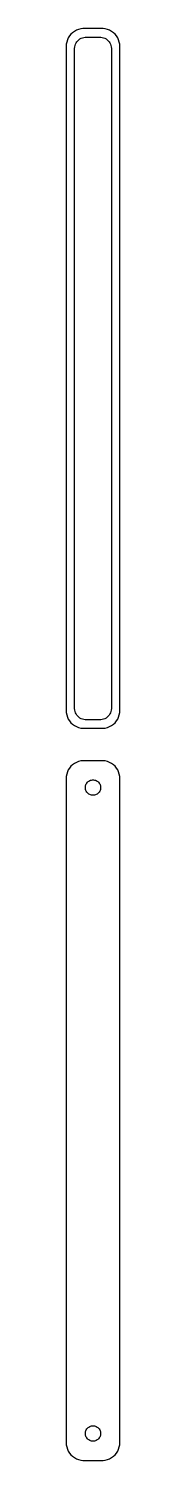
# Model space of a CAD drawing. Header units: metres. Extents: x -8 to 8, y 311 to 709.
import ezdxf

# ---------------------------------------------------------------- set-up
doc = ezdxf.new("R2010")
doc.units = ezdxf.units.M

msp = doc.modelspace()

# ---------------------------------------------------------------- linework, layer by layer
for p, q in [((-7.14888, 706.341), (-7.34291, 705.743)), ((-6.88153, 706.909), (-7.14888, 706.341)), ((-6.54507, 707.439), (-6.88153, 706.909)), ((-6.14484, 707.923), (-6.54507, 707.439)), ((-5.68712, 708.353), (-6.14484, 707.923)), ((-5.17912, 708.722), (-5.68712, 708.353)), ((-4.62889, 709.024), (-5.17912, 708.722)), ((-4.04507, 709.255), (-4.62889, 709.024)), ((-4.26921, 706.131), (-3.98424, 706.399)), ((-3.4369, 709.411), (-4.04507, 709.255)), ((-3.98424, 706.399), (-3.66798, 706.628)), ((-3.66798, 706.628), (-3.32541, 706.817)), ((-2.81395, 709.49), (-3.4369, 709.411)), ((-3.32541, 706.817), (-2.96194, 706.961)), ((-2.96194, 706.961), (-2.5833, 707.058)), ((2.81395, 709.49), (-2.81395, 709.49)), ((-2.5833, 707.058), (-2.19545, 707.107)), ((-2.19545, 707.107), (2.19545, 707.107)), ((2.19545, 707.107), (2.5833, 707.058)), ((2.5833, 707.058), (2.96194, 706.961)), ((3.4369, 709.411), (2.81395, 709.49)), ((2.96194, 706.961), (3.32541, 706.817)), ((3.32541, 706.817), (3.66798, 706.628)), ((4.04507, 709.255), (3.4369, 709.411)), ((3.66798, 706.628), (3.98424, 706.399)), ((3.98424, 706.399), (4.26921, 706.131)), ((4.62889, 709.024), (4.04507, 709.255)), ((5.17912, 708.722), (4.62889, 709.024)), ((5.68712, 708.353), (5.17912, 708.722)), ((6.14484, 707.923), (5.68712, 708.353)), ((6.54507, 707.439), (6.14484, 707.923)), ((6.88153, 706.909), (6.54507, 707.439)), ((7.14888, 706.341), (6.88153, 706.909)), ((7.34291, 705.743), (7.14888, 706.341)), ((-7.46057, 705.127), (-7.5, 704.5)), ((-7.5, 704.5), (-7.5, 519.5)), ((-7.34291, 705.743), (-7.46057, 705.127)), ((-5.11292, 704), (-5.08836, 704.39)), ((-5.11292, 520), (-5.11292, 704)), ((-5.08836, 704.39), (-5.01512, 704.774)), ((-5.01512, 704.774), (-4.89432, 705.146)), ((-4.89432, 705.146), (-4.72786, 705.5)), ((-4.72786, 705.5), (-4.5184, 705.83)), ((-4.5184, 705.83), (-4.26921, 706.131)), ((4.26921, 706.131), (4.5184, 705.83)), ((4.5184, 705.83), (4.72786, 705.5)), ((4.72786, 705.5), (4.89432, 705.146)), ((4.89432, 705.146), (5.01512, 704.774)), ((5.01512, 704.774), (5.08836, 704.39)), ((5.08836, 704.39), (5.11292, 704)), ((5.11292, 704), (5.11292, 520)), ((7.46057, 705.127), (7.34291, 705.743)), ((7.5, 704.5), (7.46057, 705.127)), ((7.5, 519.5), (7.5, 704.5)), ((-7.5, 519.5), (-7.46057, 518.873)), ((-7.46057, 518.873), (-7.34291, 518.257)), ((-5.08836, 519.61), (-5.11292, 520)), ((-5.01512, 519.226), (-5.08836, 519.61)), ((-4.89432, 518.854), (-5.01512, 519.226)), ((-4.72786, 518.5), (-4.89432, 518.854)), ((4.89432, 518.854), (4.72786, 518.5)), ((5.01512, 519.226), (4.89432, 518.854)), ((5.08836, 519.61), (5.01512, 519.226)), ((5.11292, 520), (5.08836, 519.61)), ((7.34291, 518.257), (7.46057, 518.873)), ((7.46057, 518.873), (7.5, 519.5)), ((-7.34291, 518.257), (-7.14888, 517.659)), ((-7.14888, 517.659), (-6.88153, 517.091)), ((-6.88153, 517.091), (-6.54507, 516.561)), ((-6.54507, 516.561), (-6.14484, 516.077)), ((-6.14484, 516.077), (-5.68712, 515.647)), ((-5.68712, 515.647), (-5.17912, 515.278)), ((-5.17912, 515.278), (-4.62889, 514.976)), ((-4.5184, 518.17), (-4.72786, 518.5)), ((-4.62889, 514.976), (-4.04507, 514.745)), ((-4.26921, 517.869), (-4.5184, 518.17)), ((-3.98424, 517.601), (-4.26921, 517.869)), ((-4.04507, 514.745), (-3.4369, 514.589)), ((-3.66798, 517.372), (-3.98424, 517.601)), ((-3.32541, 517.183), (-3.66798, 517.372)), ((-2.96194, 517.039), (-3.32541, 517.183)), ((-2.5833, 516.942), (-2.96194, 517.039)), ((-2.19545, 516.893), (-2.5833, 516.942)), ((2.19545, 516.893), (-2.19545, 516.893)), ((2.5833, 516.942), (2.19545, 516.893)), ((2.96194, 517.039), (2.5833, 516.942)), ((3.32541, 517.183), (2.96194, 517.039)), ((3.66798, 517.372), (3.32541, 517.183)), ((3.4369, 514.589), (4.04507, 514.745)), ((3.98424, 517.601), (3.66798, 517.372)), ((4.26921, 517.869), (3.98424, 517.601)), ((4.04507, 514.745), (4.62889, 514.976)), ((4.5184, 518.17), (4.26921, 517.869)), ((4.72786, 518.5), (4.5184, 518.17)), ((4.62889, 514.976), (5.17912, 515.278)), ((5.17912, 515.278), (5.68712, 515.647)), ((5.68712, 515.647), (6.14484, 516.077)), ((6.14484, 516.077), (6.54507, 516.561)), ((6.54507, 516.561), (6.88153, 517.091)), ((6.88153, 517.091), (7.14888, 517.659)), ((7.14888, 517.659), (7.34291, 518.257)), ((-3.4369, 514.589), (-2.81395, 514.51)), ((-2.81395, 514.51), (2.81395, 514.51)), ((2.81395, 514.51), (3.4369, 514.589)), ((-6.88153, 502.909), (-7.14888, 502.341)), ((-6.54507, 503.439), (-6.88153, 502.909)), ((-6.14484, 503.923), (-6.54507, 503.439)), ((-5.68712, 504.353), (-6.14484, 503.923)), ((-5.17912, 504.722), (-5.68712, 504.353)), ((-4.62889, 505.024), (-5.17912, 504.722)), ((-4.04507, 505.255), (-4.62889, 505.024)), ((-3.4369, 505.411), (-4.04507, 505.255)), ((-2.81395, 505.49), (-3.4369, 505.411)), ((2.81395, 505.49), (-2.81395, 505.49)), ((3.4369, 505.411), (2.81395, 505.49)), ((4.04507, 505.255), (3.4369, 505.411)), ((4.62889, 505.024), (4.04507, 505.255)), ((5.17912, 504.722), (4.62889, 505.024)), ((5.68712, 504.353), (5.17912, 504.722)), ((6.14484, 503.923), (5.68712, 504.353)), ((6.54507, 503.439), (6.14484, 503.923)), ((6.88153, 502.909), (6.54507, 503.439)), ((7.14888, 502.341), (6.88153, 502.909)), ((-7.46057, 501.127), (-7.5, 500.5)), ((-7.5, 500.5), (-7.5, 315.5)), ((-7.34291, 501.743), (-7.46057, 501.127)), ((-7.14888, 502.341), (-7.34291, 501.743)), ((-2.06821, 498.531), (-1.98534, 498.786)), ((-1.98534, 498.786), (-1.87117, 499.029)), ((-1.87117, 499.029), (-1.72748, 499.255)), ((-1.72748, 499.255), (-1.55655, 499.462)), ((-1.55655, 499.462), (-1.36108, 499.645)), ((-1.36108, 499.645), (-1.14413, 499.803)), ((-1.14413, 499.803), (-0.909149, 499.932)), ((-0.909149, 499.932), (-0.659836, 500.031)), ((-0.659836, 500.031), (-0.400101, 500.097)), ((-0.400101, 500.097), (-0.134064, 500.131)), ((-0.134064, 500.131), (0.134064, 500.131)), ((0.134064, 500.131), (0.400101, 500.097)), ((0.400101, 500.097), (0.659836, 500.031)), ((0.659836, 500.031), (0.909149, 499.932)), ((0.909149, 499.932), (1.14413, 499.803)), ((1.14413, 499.803), (1.36108, 499.645)), ((1.36108, 499.645), (1.55655, 499.462)), ((1.55655, 499.462), (1.72748, 499.255)), ((1.72748, 499.255), (1.87117, 499.029)), ((1.87117, 499.029), (1.98534, 498.786)), ((1.98534, 498.786), (2.06821, 498.531)), ((7.34291, 501.743), (7.14888, 502.341)), ((7.46057, 501.127), (7.34291, 501.743)), ((7.5, 500.5), (7.46057, 501.127)), ((7.5, 315.5), (7.5, 500.5)), ((-2.13528, 498), (-2.11845, 498.268)), ((-2.11845, 497.732), (-2.13528, 498)), ((-2.11845, 498.268), (-2.06821, 498.531)), ((-2.06821, 497.469), (-2.11845, 497.732)), ((-1.98534, 497.214), (-2.06821, 497.469)), ((-1.87117, 496.971), (-1.98534, 497.214)), ((-1.72748, 496.745), (-1.87117, 496.971)), ((-1.55655, 496.538), (-1.72748, 496.745)), ((-1.36108, 496.355), (-1.55655, 496.538)), ((-1.14413, 496.197), (-1.36108, 496.355)), ((-0.909149, 496.068), (-1.14413, 496.197)), ((-0.659836, 495.969), (-0.909149, 496.068)), ((-0.400101, 495.903), (-0.659836, 495.969)), ((-0.134064, 495.869), (-0.400101, 495.903)), ((0.134064, 495.869), (-0.134064, 495.869)), ((0.400101, 495.903), (0.134064, 495.869)), ((0.659836, 495.969), (0.400101, 495.903)), ((0.909149, 496.068), (0.659836, 495.969)), ((1.14413, 496.197), (0.909149, 496.068)), ((1.36108, 496.355), (1.14413, 496.197)), ((1.55655, 496.538), (1.36108, 496.355)), ((1.72748, 496.745), (1.55655, 496.538)), ((1.87117, 496.971), (1.72748, 496.745)), ((1.98534, 497.214), (1.87117, 496.971)), ((2.06821, 497.469), (1.98534, 497.214)), ((2.06821, 498.531), (2.11845, 498.268)), ((2.11845, 497.732), (2.06821, 497.469)), ((2.11845, 498.268), (2.13528, 498)), ((2.13528, 498), (2.11845, 497.732)), ((-1.87117, 319.029), (-1.72748, 319.255)), ((-1.72748, 319.255), (-1.55655, 319.462)), ((-1.55655, 319.462), (-1.36108, 319.645)), ((-1.36108, 319.645), (-1.14413, 319.803)), ((-1.14413, 319.803), (-0.909149, 319.932)), ((-0.909149, 319.932), (-0.659836, 320.031)), ((-0.659836, 320.031), (-0.400101, 320.097)), ((-0.400101, 320.097), (-0.134064, 320.131)), ((-0.134064, 320.131), (0.134064, 320.131)), ((0.134064, 320.131), (0.400101, 320.097)), ((0.400101, 320.097), (0.659836, 320.031)), ((0.659836, 320.031), (0.909149, 319.932)), ((0.909149, 319.932), (1.14413, 319.803)), ((1.14413, 319.803), (1.36108, 319.645)), ((1.36108, 319.645), (1.55655, 319.462)), ((1.55655, 319.462), (1.72748, 319.255)), ((1.72748, 319.255), (1.87117, 319.029)), ((-7.5, 315.5), (-7.46057, 314.873)), ((-2.13528, 318), (-2.11845, 318.268)), ((-2.11845, 317.732), (-2.13528, 318)), ((-2.11845, 318.268), (-2.06821, 318.531)), ((-2.06821, 317.469), (-2.11845, 317.732)), ((-2.06821, 318.531), (-1.98534, 318.786)), ((-1.98534, 317.214), (-2.06821, 317.469)), ((-1.98534, 318.786), (-1.87117, 319.029)), ((-1.87117, 316.971), (-1.98534, 317.214)), ((-1.72748, 316.745), (-1.87117, 316.971)), ((-1.55655, 316.538), (-1.72748, 316.745)), ((-1.36108, 316.355), (-1.55655, 316.538)), ((-1.14413, 316.197), (-1.36108, 316.355)), ((-0.909149, 316.068), (-1.14413, 316.197)), ((-0.659836, 315.969), (-0.909149, 316.068)), ((-0.400101, 315.903), (-0.659836, 315.969)), ((-0.134064, 315.869), (-0.400101, 315.903)), ((0.134064, 315.869), (-0.134064, 315.869)), ((0.400101, 315.903), (0.134064, 315.869)), ((0.659836, 315.969), (0.400101, 315.903)), ((0.909149, 316.068), (0.659836, 315.969)), ((1.14413, 316.197), (0.909149, 316.068)), ((1.36108, 316.355), (1.14413, 316.197)), ((1.55655, 316.538), (1.36108, 316.355)), ((1.72748, 316.745), (1.55655, 316.538)), ((1.87117, 316.971), (1.72748, 316.745)), ((1.87117, 319.029), (1.98534, 318.786)), ((1.98534, 317.214), (1.87117, 316.971)), ((1.98534, 318.786), (2.06821, 318.531)), ((2.06821, 317.469), (1.98534, 317.214)), ((2.06821, 318.531), (2.11845, 318.268)), ((2.11845, 317.732), (2.06821, 317.469)), ((2.11845, 318.268), (2.13528, 318)), ((2.13528, 318), (2.11845, 317.732)), ((7.46057, 314.873), (7.5, 315.5)), ((-7.46057, 314.873), (-7.34291, 314.257)), ((-7.34291, 314.257), (-7.14888, 313.659)), ((-7.14888, 313.659), (-6.88153, 313.091)), ((-6.88153, 313.091), (-6.54507, 312.561)), ((-6.54507, 312.561), (-6.14484, 312.077)), ((-6.14484, 312.077), (-5.68712, 311.647)), ((-5.68712, 311.647), (-5.17912, 311.278)), ((-5.17912, 311.278), (-4.62889, 310.976)), ((4.62889, 310.976), (5.17912, 311.278)), ((5.17912, 311.278), (5.68712, 311.647)), ((5.68712, 311.647), (6.14484, 312.077)), ((6.14484, 312.077), (6.54507, 312.561)), ((6.54507, 312.561), (6.88153, 313.091)), ((6.88153, 313.091), (7.14888, 313.659)), ((7.14888, 313.659), (7.34291, 314.257)), ((7.34291, 314.257), (7.46057, 314.873)), ((-4.62889, 310.976), (-4.04507, 310.745)), ((-4.04507, 310.745), (-3.4369, 310.589)), ((-3.4369, 310.589), (-2.81395, 310.51)), ((-2.81395, 310.51), (2.81395, 310.51)), ((2.81395, 310.51), (3.4369, 310.589)), ((3.4369, 310.589), (4.04507, 310.745)), ((4.04507, 310.745), (4.62889, 310.976))]:
    msp.add_line(p, q)

doc.saveas('drawing.dxf')
